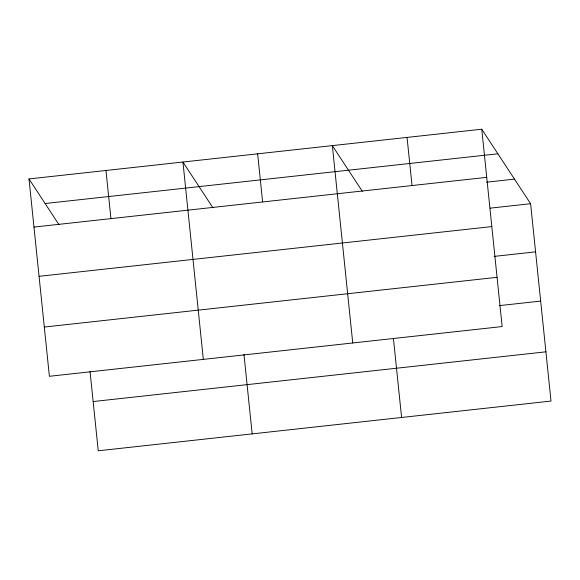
<?xml version="1.0" encoding="UTF-8"?>
<svg xmlns="http://www.w3.org/2000/svg" width="580" height="580" viewBox="0 0 580 580"><rect width="100%" height="100%" fill="white"/><g stroke="black" fill="none" stroke-linecap="round" stroke-linejoin="round"><path stroke-width="0.87" d="M481.755 129.209L502.149 326.562L49.394 376.289L29 178.937L481.755 129.209L530.606 203.71L551 401.063L98.245 450.79L90.023 371.287M45.117 203.522L497.879 153.794M33.974 227.077L486.736 177.342M486.584 182.192L514.489 179.126M490.1 208.162L530.606 203.71M39.063 276.319L491.818 226.584M494.174 256.396L535.579 251.85M44.305 327.048L497.06 277.32M499.264 305.638L540.669 301.085M93.155 401.548L545.91 351.821M362.312 191.313L332.347 145.616L352.742 342.969M212.896 207.727L182.939 162.03L203.333 359.382M29 178.937L58.957 224.634M407.051 137.416L412.025 185.549M393.465 338.858L401.592 417.47M257.643 153.823L262.617 201.963M243.963 354.38L252.177 433.884M105.966 170.484L110.947 218.624"/></g></svg>
